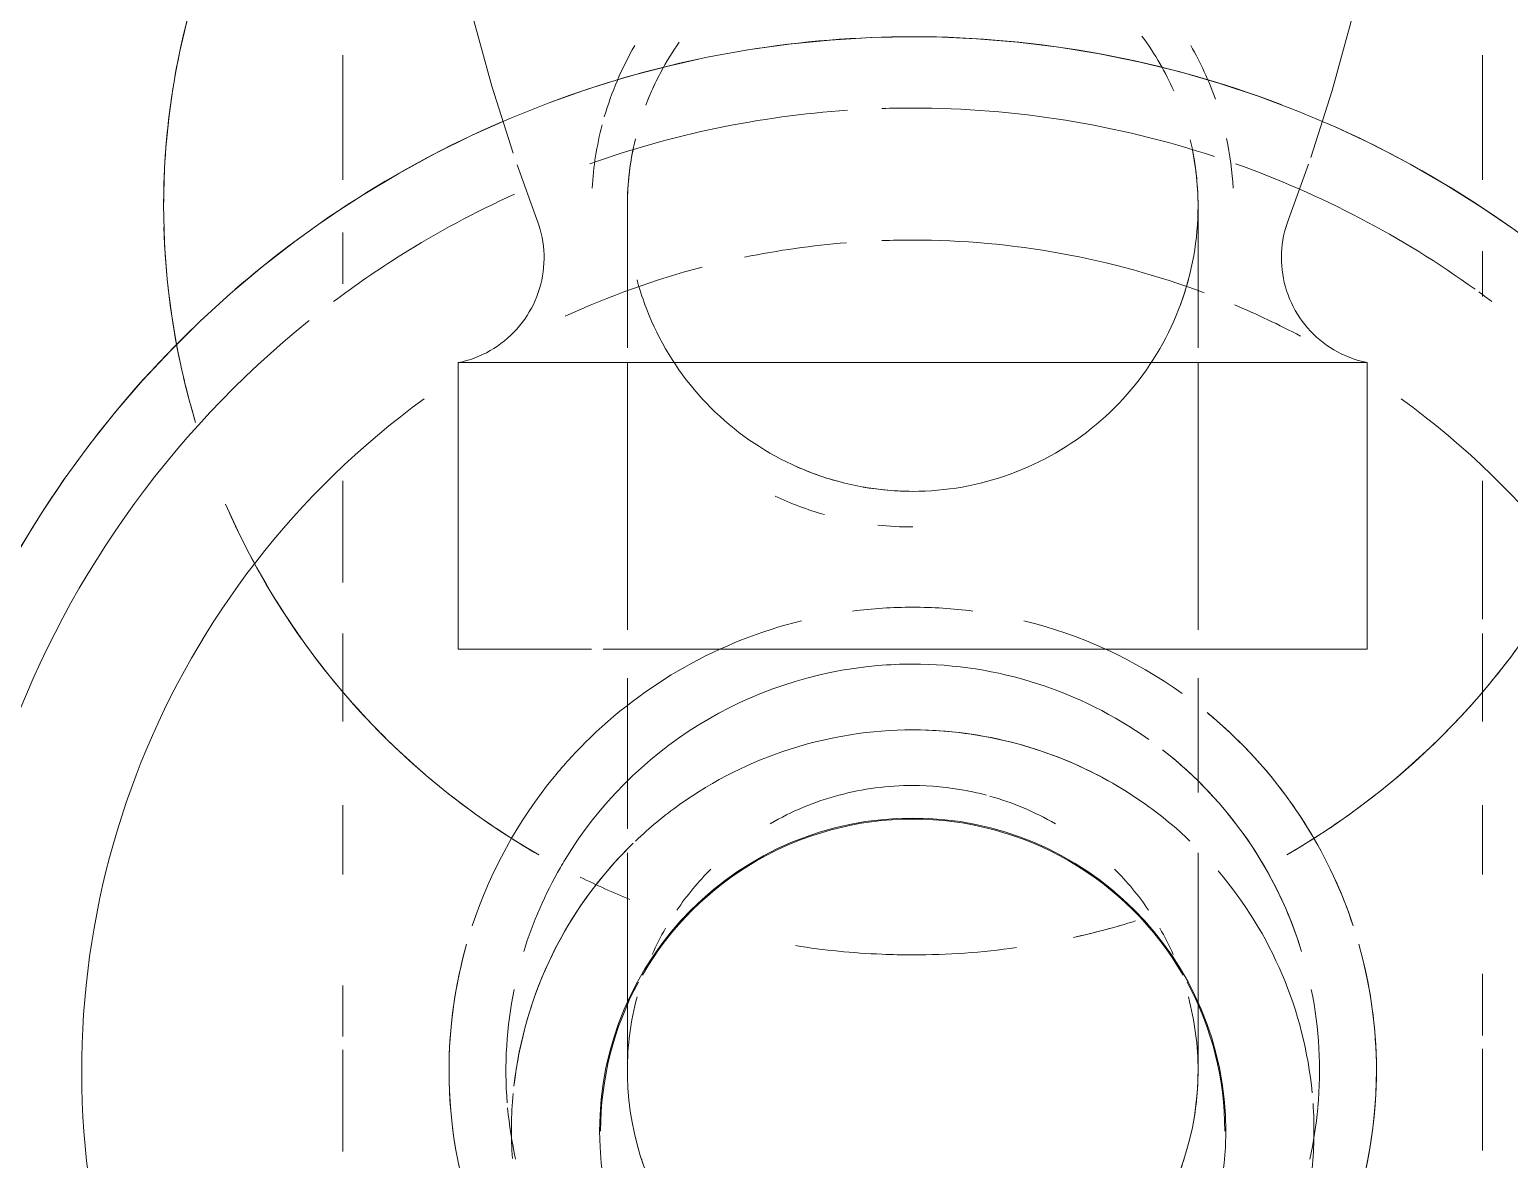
# Model space of a CAD drawing. Header units: millimetres. Extents: x -4000 to 187956, y -58990 to 162485.
# Drawn here: x 158734.39 to 158775.87, y 1823.01 to 1854.7 of the extents above; entities that cross this region are included whole.
import ezdxf

# ---------------------------------------------------------------- set-up
doc = ezdxf.new("R2010")
doc.units = ezdxf.units.MM
doc.layers.add('P-SANR-FIXT', color=6, linetype='Continuous', lineweight=9)

# ---------------------------------------------------------------- blocks, each defined once
blk = doc.blocks.new('C307 - C307-V895-FFS - TANG 1')
at = {"layer": 'P-SANR-FIXT', "color": 90}
for p, q in [((-7.688, 75.211), (-7.594, 75.517)), ((7.538, 75.68), (7.639, 75.376)), ((-15.976, 75.238), (-15.976, 72.389)), ((-7.771, 74.902), (-7.688, 75.211)), ((7.639, 75.376), (7.728, 75.069)), ((15.976, 72.412), (15.976, 75.266)), ((-7.841, 74.589), (-7.771, 74.902)), ((7.728, 75.069), (7.804, 74.758)), ((7.804, 74.758), (7.868, 74.445)), ((-7.942, 73.958), (-7.898, 74.275)), ((-7.898, 74.275), (-7.841, 74.589)), ((7.868, 74.445), (7.92, 74.129)), ((-7.974, 73.639), (-7.942, 73.958)), ((7.92, 74.129), (7.959, 73.811)), ((-7.994, 73.32), (-7.974, 73.639)), ((7.959, 73.811), (7.985, 73.492)), ((7.985, 73.492), (7.998, 73.173)), ((-8, 73), (-7.994, 73.32)), ((7.998, 73.173), (8, 73)), ((8, 73), (8, 72.974)), ((8, 72.974), (8, 72.897)), ((8, 72.897), (8, 72.768)), ((8, 72.768), (8, 72.588)), ((8, 72.588), (8, 72.357)), ((8, 72.357), (8, 72.075)), ((-15.976, 72.015), (-15.976, 70.284)), ((8, 72.075), (8, 71.743)), ((15.976, 70.609), (15.976, 72.038)), ((8, 71.743), (8, 71.362)), ((8, 71.362), (8, 70.931)), ((-8, 70.633), (-8, 71.094)), ((-8, 70.123), (-8, 70.633)), ((8, 70.931), (8, 70.452)), ((-8, 69.762), (-8, 70.123)), ((8, 70.452), (8, 69.926)), ((-8, 69.567), (-8, 69.762)), ((8, 69.926), (8, 69.353)), ((-8, 68.965), (-8, 69.567)), ((8, 69.353), (8, 68.734)), ((-8, 68.318), (-8, 68.965)), ((8, 68.734), (8, 68.071)), ((-8, 67.626), (-8, 68.318)), ((8, 68.071), (8, 67.363)), ((-8, 66.891), (-8, 67.626)), ((-15.976, 67.495), (-15.976, 65.552)), ((15.976, 65.552), (15.976, 67.495)), ((-15.976, 63.203), (-15.976, 60.74)), ((15.976, 60.74), (15.976, 63.203)), ((-8.225, 61.173), (-9.008, 61.173)), ((-15.976, 60.332), (-15.976, 56.458)), ((15.976, 56.458), (15.976, 59.308)), ((-8.225, 53.14), (-9.008, 53.14)), ((9.008, 53.14), (0, 53.14)), ((10.167, 53.14), (9.008, 53.14)), ((8, 51.783), (8, 52.238)), ((-15.976, 51.283), (-15.976, 50.011)), ((-8, 50.963), (-8, 50.597)), ((15.976, 49.488), (15.976, 50.928)), ((-8, 49.687), (-8, 49.448)), ((-8, 49.448), (-8, 49.242)), ((8, 49.447), (8, 49.686)), ((8, 49.241), (8, 49.447)), ((-8, 49.242), (-8, 49.069)), ((-8, 49.069), (-8, 48.929)), ((8, 49.068), (8, 49.241)), ((8, 48.928), (8, 49.068)), ((-8, 48.929), (-8, 48.823)), ((8, 48.822), (8, 48.928)), ((-15.976, 48.012), (-15.976, 44.516)), ((15.976, 44.516), (15.976, 48.012))]:
    blk.add_line(p, q, dxfattribs=at)
at = {"layer": 'P-SANR-FIXT', "color": 254}
for p, q in [((8, 67.363), (8, 66.891)), ((8, 63.521), (8, 66.214)), ((-8, 65.196), (-8, 63.521)), ((-8.225, 61.173), (-9.008, 61.173)), ((0, 61.173), (-8.225, 61.173)), ((8.676, 61.173), (0, 61.173)), ((10.167, 61.173), (9.008, 61.173)), ((-8, 60.63), (-8, 53.14)), ((8, 53.14), (8, 60.63)), ((0, 53.14), (-8.225, 53.14)), ((10.167, 53.14), (9.008, 53.14)), ((-8, 52.724), (-8, 52.24)), ((8, 52.721), (8, 52.724)), ((8, 52.238), (8, 52.721)), ((-8, 52.24), (-8, 51.785)), ((-8, 51.785), (-8, 51.359)), ((8, 51.357), (8, 51.783)), ((-8, 51.359), (-8, 50.963)), ((8, 50.961), (8, 51.357)), ((-10.344, 50.423), (-10.356, 50.542)), ((-10.338, 50.303), (-10.344, 50.423)), ((-8, 50.597), (-8, 50.262)), ((-8, 50.262), (-8, 49.959)), ((8, 50.261), (8, 50.595)), ((8, 49.957), (8, 50.261)), ((10.34, 50.352), (10.336, 50.232)), ((10.348, 50.472), (10.34, 50.352)), ((10.362, 50.591), (10.348, 50.472)), ((-10.377, 49.705), (-10.36, 49.824)), ((-8, 49.959), (-8, 49.687)), ((8, 49.686), (8, 49.957)), ((-10.426, 49.47), (-10.399, 49.587)), ((-10.399, 49.587), (-10.377, 49.705)), ((10.415, 49.518), (10.444, 49.402)), ((-8, 48.823), (-8, 48.75)), ((8, 48.75), (8, 48.822))]:
    blk.add_line(p, q, dxfattribs=at)
at = {"layer": 'P-SANR-FIXT', "color": 253}
for p, q in [((-8, 63.521), (-8, 61.989)), ((8, 61.989), (8, 63.521)), ((-12.74, 61.173), (-12.74, 53.14)), ((-9.008, 61.173), (-12.74, 61.173)), ((0, 61.173), (-8.225, 61.173)), ((8.676, 61.173), (0, 61.173)), ((12.74, 61.173), (9.008, 61.173)), ((12.74, 53.14), (12.74, 61.173)), ((0, 53.14), (-12.74, 53.14)), ((9.008, 53.14), (0, 53.14)), ((12.74, 53.14), (10.167, 53.14)), ((8, 50.595), (8, 50.961)), ((-11.097, 47.573), (-10.535, 49.127)), ((10.535, 49.127), (11.086, 47.596))]:
    blk.add_line(p, q, dxfattribs=at)
at = {"layer": 'P-SANR-FIXT', "color": 250, "flags": 128}
for points in [[(-16.888, 49.424), (-15.931, 48.768), (-14.95, 48.15), (-13.944, 47.572), (-12.916, 47.035), (-11.867, 46.539), (-10.8, 46.086), (-9.715, 45.676), (-8.614, 45.309), (-7.5, 44.987), (-6.374, 44.709), (-5.237, 44.477), (-4.092, 44.29), (-2.941, 44.15), (-1.785, 44.055), (-0.626, 44.007), (0, 44)], [(0, 44), (1.16, 44.023), (2.318, 44.093), (3.472, 44.209), (4.62, 44.37), (5.761, 44.578), (6.893, 44.831), (8.014, 45.129), (9.122, 45.472), (10.216, 45.859), (11.293, 46.289), (12.352, 46.762), (13.392, 47.277), (14.41, 47.833), (15.404, 48.43), (16.375, 49.065), (17.319, 49.739), (18.235, 50.45), (19.122, 51.198), (19.979, 51.98), (20.803, 52.796), (21.595, 53.644), (22.351, 54.523), (23.072, 55.431), (23.757, 56.368), (24.403, 57.331), (25.01, 58.32)], [(-8.41, 9), (-9.272, 10.778), (-10.063, 12.59), (-10.781, 14.432), (-11.424, 16.3), (-11.993, 18.194), (-12.485, 20.108), (-12.9, 22.04), (-13.237, 23.988), (-13.497, 25.947), (-13.678, 27.916), (-13.779, 29.889), (-13.802, 31.866), (-13.746, 33.842), (-13.611, 35.814), (-13.397, 37.779), (-13.105, 39.733), (-12.735, 41.675), (-12.287, 43.6), (-11.763, 45.506), (-11.163, 47.389)], [(11.205, 47.267), (11.8, 45.383), (12.319, 43.475), (12.761, 41.549), (13.126, 39.607), (13.414, 37.651), (13.622, 35.686), (13.752, 33.713), (13.803, 31.737), (13.775, 29.761), (13.668, 27.787), (13.482, 25.82), (13.218, 23.861), (12.875, 21.914), (12.455, 19.983), (11.958, 18.07), (11.385, 16.178), (10.736, 14.311), (10.014, 12.471), (9.219, 10.662), (8.41, 9)]]:
    blk.add_lwpolyline(points, dxfattribs=at)
at = {"layer": 'P-SANR-FIXT', "color": 90, "flags": 128}
for points in [[(-8, 72.659), (-8, 72.821), (-8, 72.931), (-8, 72.99), (-8, 73)], [(-8, 72.184), (-8, 72.447), (-8, 72.659)], [(-8, 71.094), (-8, 71.506), (-8, 71.87), (-8, 72.184)]]:
    blk.add_lwpolyline(points, dxfattribs=at)
at = {"layer": 'P-SANR-FIXT', "color": 253, "flags": 128}
for points in [[(-10.356, 50.542), (-10.372, 50.661), (-10.393, 50.779), (-10.418, 50.896), (-10.448, 51.012), (-10.483, 51.127), (-10.522, 51.241), (-10.566, 51.352), (-10.615, 51.462), (-10.667, 51.57), (-10.724, 51.676), (-10.785, 51.779), (-10.85, 51.88), (-10.92, 51.978), (-10.993, 52.073), (-11.069, 52.165), (-11.15, 52.254), (-11.234, 52.34), (-11.321, 52.422), (-11.411, 52.501), (-11.505, 52.576), (-11.601, 52.648), (-11.701, 52.715), (-11.803, 52.778), (-11.907, 52.838), (-12.013, 52.893), (-12.122, 52.944), (-12.233, 52.99), (-12.345, 53.032), (-12.459, 53.069), (-12.575, 53.102), (-12.691, 53.13), (-12.74, 53.14)], [(12.74, 53.14), (12.623, 53.114), (12.507, 53.083), (12.392, 53.048), (12.279, 53.008), (12.167, 52.963), (12.058, 52.914), (11.95, 52.861), (11.845, 52.803), (11.742, 52.742), (11.642, 52.676), (11.544, 52.606), (11.449, 52.532), (11.358, 52.455), (11.269, 52.374), (11.184, 52.29), (11.102, 52.202), (11.024, 52.111), (10.949, 52.017), (10.878, 51.92), (10.811, 51.821), (10.749, 51.718), (10.69, 51.614), (10.636, 51.507), (10.586, 51.398), (10.54, 51.287), (10.499, 51.174), (10.462, 51.06), (10.43, 50.944), (10.402, 50.827), (10.38, 50.709), (10.362, 50.591)], [(-10.36, 49.824), (-10.347, 49.943), (-10.339, 50.063), (-10.336, 50.183), (-10.338, 50.303)], [(10.336, 50.232), (10.337, 50.112), (10.343, 49.992), (10.354, 49.873), (10.37, 49.754), (10.39, 49.635), (10.415, 49.518)], [(-10.535, 49.127), (-10.494, 49.24), (-10.458, 49.354), (-10.426, 49.47)], [(10.444, 49.402), (10.479, 49.287), (10.517, 49.173), (10.535, 49.127)]]:
    blk.add_lwpolyline(points, dxfattribs=at)
at = {"layer": 'P-SANR-FIXT', "color": 253}
for centre, radius, start, end in [((0, 73), 23.297, 105.3108, 234), ((0, 73), 23.297, 306, 74.6892), ((0, 73), 13, 129.4088, 195.8514), ((0, 73), 13, 344.1486, 39.3876), ((0, 74.691), 11.25, 174.6435, 183.9413), ((0, 74.691), 11.25, 174.6435, 183.9413), ((0, 74.691), 11.25, 354.6435, 3.9413), ((0, 74.691), 11.25, 354.6435, 3.9413), ((0, 74.691), 11.25, 185.4905, 220.4233), ((0, 74.691), 11.25, 185.4905, 220.4233), ((0, 74.691), 11.25, 314.1394, 353.5904), ((0, 74.691), 11.25, 330, 353.5904), ((0, 73), 11.405, 197.0353, 232.1119), ((0, 73), 11.405, 197.0353, 232.1119), ((0, 73), 11.405, 330, 342.9647), ((0, 73), 11.405, 330, 342.9647), ((0, 73), 13, 198.2249, 230.5912), ((0, 74.691), 11.25, 314.1394, 329.535), ((0, 73), 13, 320.6124, 341.7751), ((0, 48.75), 21, 119.9568, 156.5467), ((0, 73), 11.405, 274.9116, 328.7274), ((0, 73), 11.405, 274.9116, 328.7274), ((0, 48.75), 21, 23.4533, 60.0432), ((0, 74.691), 11.25, 226.3051, 234.4728), ((0, 74.691), 11.25, 226.3051, 234.4728), ((0, 74.691), 11.25, 305.5272, 313.6949), ((0, 74.691), 11.25, 305.5272, 313.6949), ((0, 74.691), 11.25, 240, 270), ((0, 73), 27, 308.7982, 341.0128), ((0, 73), 11.405, 234.5386, 270), ((0, 73), 11.405, 234.5386, 270), ((0, 73), 13, 283.8621, 315), ((0, 73), 13, 234.459, 256.1379), ((0, 73), 29, 314.1869, 334.7976), ((0, 48.75), 21, 12.2654, 16.7931), ((0, 73), 23.297, 242.1872, 247.2211), ((0, 73), 27, 234.2675, 250.4069), ((0, 73), 27, 294.414, 302.1047), ((0, 73), 29, 293.4386, 303.073), ((0, 73), 27, 251.7388, 270), ((0, 73), 27, 273.8774, 289.5931), ((0, 48.75), 9, 330, 343.8719), ((0, 73), 29, 249.0995, 270), ((0, 48.75), 9, 199.4825, 210), ((0, 73), 27, 270, 271.834), ((0, 73), 29, 281.9666, 290.4169)]:
    blk.add_arc(centre, radius, start, end, dxfattribs=at)
at = {"layer": 'P-SANR-FIXT', "color": 250}
for centre, radius, start, end in [((0, 74.691), 8.778, 90, 270), ((0, 74.691), 8.778, 270, 90), ((0, 74.691), 11.25, 329.535, 330), ((0, 74.691), 11.25, 234.4728, 270), ((0, 74.691), 11.25, 270, 305.5272), ((0, 74.691), 11.25, 270, 305.5272), ((0, 48.75), 21, 167.7383, 227.8289), ((0, 48.75), 21, 312.1699, 12.2654), ((0, 73), 29, 225.4104, 246.4109), ((0, 73), 27, 302.1047, 306.961), ((0, 73), 29, 303.073, 310.9119), ((0, 73), 29, 270, 279.2562)]:
    blk.add_arc(centre, radius, start, end, dxfattribs=at)
at = {"layer": 'P-SANR-FIXT', "color": 254}
for centre, radius, start, end in [((0, 73), 13, 135, 180), ((0, 73), 13, 0, 39.3876), ((0, 73), 11.405, 167.4583, 174.7517), ((0, 73), 11.405, 167.4583, 174.7517), ((0, 73), 11.405, 5.2483, 12.5417), ((0, 73), 11.405, 5.2483, 12.5417), ((0, 73), 11.405, 174.843, 191.5292), ((0, 73), 11.405, 174.843, 191.5292), ((0, 73), 11.405, 348.4708, 4.5313), ((0, 73), 11.405, 348.4708, 4.5313), ((0, 73), 13, 180, 195.8514), ((0, 73), 13, 344.1486, 0), ((0, 73), 13, 198.2249, 225), ((0, 73), 13, 320.6124, 341.7751), ((0, 48.75), 21, 63.6405, 67.8241), ((0, 73), 11.405, 328.7274, 330), ((0, 73), 11.405, 328.7274, 330), ((0, 73), 8, 240, 254.3287), ((0, 73), 8, 285, 300), ((0, 73), 8, 270, 285), ((0, 73), 13, 315, 320.6124), ((0, 73), 13, 283.8621, 315), ((0, 73), 13, 234.459, 256.1379), ((0, 73), 11.405, 270, 274.9116), ((0, 73), 11.405, 270, 274.9116), ((0, 73), 13, 262.5504, 270), ((0, 73), 13, 270, 277.4496), ((0, 48.75), 21, 1.6166, 12.2654), ((0, 73), 23.297, 284.6786, 294.7332), ((0, 73), 27, 233.039, 234), ((0, 73), 23.297, 249.4637, 270), ((0, 73), 23.297, 274.5729, 281.6778), ((0, 73), 23.297, 270, 272.1255), ((0, 48.75), 21, 342, 360), ((0, 48.75), 9, 183.1872, 192.1701), ((0, 48.75), 9, 345.3238, 356.8133), ((0, 48.75), 8, 330, 339.2873)]:
    blk.add_arc(centre, radius, start, end, dxfattribs=at)
at = {"layer": 'P-SANR-FIXT', "color": 90}
for centre, radius, start, end in [((0, 73), 8, 139.3925, 161.9835), ((0, 73), 8, 18.0165, 30), ((0, 73), 11.405, 167.4583, 174.7517), ((0, 73), 11.405, 5.2483, 12.5417), ((0, 74.691), 8.75, 180, 208.477), ((0, 74.691), 8.75, 331.523, 360), ((0, 73), 8, 169.945, 180), ((0, 73), 11.405, 174.843, 191.5292), ((0, 73), 11.405, 348.4708, 4.5313), ((0, 73), 8, 180, 195), ((0, 73), 8, 345, 360), ((0, 74.691), 8.75, 210, 270), ((0, 74.691), 8.75, 270, 330), ((0, 73), 8, 204.0764, 210), ((0, 48.75), 21, 90, 97.976), ((0, 48.75), 21, 87.642, 90), ((0, 48.75), 21, 87.642, 90), ((0, 48.75), 21, 80.9852, 87.642), ((0, 73), 8, 330, 335.9236), ((0, 73), 11.405, 197.0353, 232.1119), ((0, 73), 11.405, 330, 342.9647), ((0, 48.75), 21, 102.4023, 107.3048), ((0, 48.75), 21, 102.4023, 106.0301), ((0, 73), 8, 214.2561, 225), ((0, 73), 8, 315, 325.7439), ((0, 48.75), 21, 63.6405, 67.8241), ((0, 73), 11.405, 328.7274, 330), ((0, 48.75), 21, 119.9568, 125.8085), ((0, 73), 11.405, 274.9116, 328.7274), ((0, 48.75), 21, 54.1915, 60.0432), ((0, 48.75), 21, 126, 143.5166), ((0, 48.75), 21, 36, 54), ((0, 73), 8, 255, 259.2066), ((0, 73), 8, 259.2066, 270), ((0, 73), 13, 315, 320.6124), ((0, 73), 13, 225, 230.5912), ((0, 73), 11.405, 234.5386, 270), ((0, 73), 11.405, 270, 274.9116), ((0, 48.75), 21, 23.8664, 35.324), ((0, 73), 13, 262.5504, 270), ((0, 73), 13, 270, 277.4496), ((0, 48.75), 9, 83.7761, 90), ((0, 48.75), 9, 64.6476, 74.0609), ((0, 48.75), 8, 84.1428, 90), ((0, 48.75), 21, 13.2382, 16.7931), ((0, 48.75), 8, 159.5863, 165), ((0, 48.75), 8, 15, 20.4137), ((0, 48.75), 8, 180, 191.323), ((0, 48.75), 8, 348.677, 0)]:
    blk.add_arc(centre, radius, start, end, dxfattribs=at)
for points in [[(7.516, 51.489), (7.198, 52.363), (6.257, 53.994), (4.083, 55.821), (1.418, 56.79), (-1.416, 56.791), (-4.084, 55.819), (-6.252, 53.999), (-7.67, 51.548), (-8, 49.683), (-8, 48.75)], [(1.39, 56.628), (1.198, 56.662), (1.005, 56.689), (0.811, 56.709)], [(3.339, 56.02), (2.939, 56.203), (2.524, 56.354), (2.1, 56.469)], [(-7.516, 51.49), (-7.835, 50.616), (-8, 49.683), (-8, 48.75)]]:
    blk.add_open_spline(points, degree=3, dxfattribs=at)
at = {"layer": 'P-SANR-FIXT', "color": 250}
blk.add_open_spline([(147.158, 53.548), (141.715, 47.207), (129.301, 35.807), (110.04, 24.615), (92.235, 17.39), (80.045, 13.582), (70.877, 11.275), (65.448, 10.056), (61.248, 9.203), (56.941, 8.397), (52.536, 7.633), (48.753, 7.046), (45.649, 6.609), (43.276, 6.3), (40.864, 6.004), (37.602, 5.618), (33.432, 5.166), (28.273, 4.692), (23.175, 4.329), (19.755, 4.147), (18.14, 4.07)], degree=3, knots=[-1, -1, -1, -1, -0.8, -0.6, -0.5, -0.4, -0.35, -0.325, -0.3, -0.275, -0.25, -0.225, -0.2125, -0.2, -0.1875, -0.175, -0.15, -0.125, -0.1, -0.07818, -0.07818, -0.07818, -0.07818], dxfattribs=at)
at = {"layer": 'P-SANR-FIXT', "color": 254}
for points in [[(-8, 48.75), (-8, 48.124), (-7.925, 47.498), (-7.779, 46.888)], [(7.775, 46.866), (7.924, 47.483), (8, 48.117), (8, 48.75)]]:
    blk.add_open_spline(points, degree=3, dxfattribs=at)
at = {"layer": 'P-SANR-FIXT', "color": 253}
blk.add_open_spline([(6.546, 44.152), (6.918, 44.682), (7.226, 45.258), (7.46, 45.861)], degree=3, dxfattribs=at)
blk.add_open_spline([(-7.318, 45.519), (-7.203, 45.257), (-6.935, 44.729), (-6.61, 44.234), (-6.427, 43.988)], degree=3, knots=[-0.86746336, -0.86746336, -0.86746336, -0.86746336, -0.83333333, -0.79680333, -0.79680333, -0.79680333, -0.79680333], dxfattribs=at)
blk = doc.blocks.new('C307 - C307-V948-FFS - TANG 1')
at = {"layer": 'P-SANR-FIXT', "color": 90}
for p, q in [((-7.688, 75.211), (-7.594, 75.517)), ((7.538, 75.68), (7.639, 75.376)), ((-15.976, 75.238), (-15.976, 72.389)), ((-7.771, 74.902), (-7.688, 75.211)), ((7.639, 75.376), (7.728, 75.069)), ((15.976, 72.412), (15.976, 75.266)), ((-7.841, 74.589), (-7.771, 74.902)), ((7.728, 75.069), (7.804, 74.758)), ((7.804, 74.758), (7.868, 74.445)), ((-7.942, 73.958), (-7.898, 74.275)), ((-7.898, 74.275), (-7.841, 74.589)), ((7.868, 74.445), (7.92, 74.129)), ((-7.974, 73.639), (-7.942, 73.958)), ((7.92, 74.129), (7.959, 73.811)), ((-7.994, 73.32), (-7.974, 73.639)), ((7.959, 73.811), (7.985, 73.492)), ((-8, 73), (-7.994, 73.32)), ((-8, 72.99), (-8, 73)), ((-8, 72.931), (-8, 72.99)), ((-8, 72.821), (-8, 72.931)), ((-8, 72.659), (-8, 72.821)), ((-8, 72.447), (-8, 72.659)), ((8, 72.768), (8, 72.588)), ((-8, 72.184), (-8, 72.447)), ((8, 72.588), (8, 72.357)), ((8, 72.357), (8, 72.075)), ((-15.976, 72.015), (-15.976, 70.284)), ((-8, 71.87), (-8, 72.184)), ((-8, 71.506), (-8, 71.87)), ((8, 72.075), (8, 71.743)), ((15.976, 70.609), (15.976, 72.038)), ((-8, 71.094), (-8, 71.506)), ((8, 71.743), (8, 71.362)), ((8, 71.362), (8, 70.931)), ((-8, 70.633), (-8, 71.094)), ((-8, 70.123), (-8, 70.633)), ((8, 70.931), (8, 70.452)), ((-8, 69.762), (-8, 70.123)), ((8, 70.452), (8, 69.926)), ((-8, 69.567), (-8, 69.762)), ((8, 69.926), (8, 69.353)), ((-8, 68.965), (-8, 69.567)), ((8, 69.353), (8, 68.734)), ((-8, 68.318), (-8, 68.965)), ((8, 68.734), (8, 68.071)), ((-8, 67.626), (-8, 68.318)), ((8, 68.071), (8, 67.363)), ((-8, 66.891), (-8, 67.626)), ((-15.976, 67.495), (-15.976, 65.552)), ((15.976, 65.552), (15.976, 67.495)), ((-15.976, 63.203), (-15.976, 60.74)), ((15.976, 60.74), (15.976, 63.203)), ((-8.225, 61.173), (-9.008, 61.173)), ((-15.976, 60.332), (-15.976, 56.458)), ((15.976, 56.458), (15.976, 59.308)), ((-8.225, 53.14), (-9.008, 53.14)), ((9.008, 53.14), (0, 53.14)), ((10.167, 53.14), (9.008, 53.14)), ((8, 51.783), (8, 52.238)), ((-15.976, 51.283), (-15.976, 50.011)), ((-8, 50.963), (-8, 50.597)), ((15.976, 49.488), (15.976, 50.928)), ((-8, 49.687), (-8, 49.448)), ((-8, 49.448), (-8, 49.242)), ((8, 49.447), (8, 49.686)), ((8, 49.241), (8, 49.447)), ((-8, 49.242), (-8, 49.069)), ((-8, 49.069), (-8, 48.929)), ((8, 49.068), (8, 49.241)), ((8, 48.928), (8, 49.068)), ((-8, 48.929), (-8, 48.823)), ((8, 48.822), (8, 48.928)), ((-15.976, 48.012), (-15.976, 44.516)), ((15.976, 44.516), (15.976, 48.012))]:
    blk.add_line(p, q, dxfattribs=at)
at = {"layer": 'P-SANR-FIXT', "color": 254}
for p, q in [((8, 67.363), (8, 66.891)), ((8, 63.521), (8, 66.214)), ((-8, 65.196), (-8, 63.521)), ((-8.225, 61.173), (-9.008, 61.173)), ((0, 61.173), (-8.225, 61.173)), ((8.676, 61.173), (0, 61.173)), ((10.167, 61.173), (9.008, 61.173)), ((-8, 60.63), (-8, 53.14)), ((8, 53.14), (8, 60.63)), ((0, 53.14), (-8.225, 53.14)), ((10.167, 53.14), (9.008, 53.14)), ((-8, 52.724), (-8, 52.24)), ((8, 52.721), (8, 52.724)), ((8, 52.238), (8, 52.721)), ((-8, 52.24), (-8, 51.785)), ((-8, 51.785), (-8, 51.359)), ((8, 51.357), (8, 51.783)), ((-8, 51.359), (-8, 50.963)), ((8, 50.961), (8, 51.357)), ((-10.344, 50.423), (-10.356, 50.542)), ((-10.338, 50.303), (-10.344, 50.423)), ((-8, 50.597), (-8, 50.262)), ((-8, 50.262), (-8, 49.959)), ((8, 50.261), (8, 50.595)), ((8, 49.957), (8, 50.261)), ((10.34, 50.352), (10.336, 50.232)), ((10.348, 50.472), (10.34, 50.352)), ((10.362, 50.591), (10.348, 50.472)), ((-10.377, 49.705), (-10.36, 49.824)), ((-8, 49.959), (-8, 49.687)), ((8, 49.686), (8, 49.957)), ((-10.426, 49.47), (-10.399, 49.587)), ((-10.399, 49.587), (-10.377, 49.705)), ((10.415, 49.518), (10.444, 49.402)), ((-8, 48.823), (-8, 48.75)), ((8, 48.75), (8, 48.822))]:
    blk.add_line(p, q, dxfattribs=at)
at = {"layer": 'P-SANR-FIXT', "color": 253}
for p, q in [((-8, 63.521), (-8, 61.989)), ((8, 61.989), (8, 63.521)), ((-12.74, 61.173), (-12.74, 53.14)), ((-9.008, 61.173), (-12.74, 61.173)), ((0, 61.173), (-8.225, 61.173)), ((8.676, 61.173), (0, 61.173)), ((12.74, 61.173), (9.008, 61.173)), ((12.74, 53.14), (12.74, 61.173)), ((0, 53.14), (-12.74, 53.14)), ((9.008, 53.14), (0, 53.14)), ((12.74, 53.14), (10.167, 53.14)), ((8, 50.595), (8, 50.961)), ((-11.097, 47.573), (-10.535, 49.127)), ((10.535, 49.127), (11.086, 47.596))]:
    blk.add_line(p, q, dxfattribs=at)
at = {"layer": 'P-SANR-FIXT', "color": 250, "flags": 128}
for points in [[(-16.888, 49.424), (-15.931, 48.768), (-14.95, 48.15), (-13.944, 47.572), (-12.916, 47.035), (-11.867, 46.539), (-10.8, 46.086), (-9.715, 45.676), (-8.614, 45.309), (-7.5, 44.987), (-6.374, 44.709), (-5.237, 44.477), (-4.092, 44.29), (-2.941, 44.15), (-1.785, 44.055), (-0.626, 44.007), (0, 44)], [(0, 44), (1.16, 44.023), (2.318, 44.093), (3.472, 44.209), (4.62, 44.37), (5.761, 44.578), (6.893, 44.831), (8.014, 45.129), (9.122, 45.472), (10.216, 45.859), (11.293, 46.289), (12.352, 46.762), (13.392, 47.277), (14.41, 47.833), (15.404, 48.43), (16.375, 49.065), (17.319, 49.739), (18.235, 50.45), (19.122, 51.198), (19.979, 51.98), (20.803, 52.796), (21.595, 53.644), (22.351, 54.523), (23.072, 55.431), (23.757, 56.368), (24.403, 57.331), (25.01, 58.32)], [(-8.41, 9), (-9.272, 10.778), (-10.063, 12.59), (-10.781, 14.432), (-11.424, 16.3), (-11.993, 18.194), (-12.485, 20.108), (-12.9, 22.04), (-13.237, 23.988), (-13.497, 25.947), (-13.678, 27.916), (-13.779, 29.889), (-13.802, 31.866), (-13.746, 33.842), (-13.611, 35.814), (-13.397, 37.779), (-13.105, 39.733), (-12.735, 41.675), (-12.287, 43.6), (-11.763, 45.506), (-11.163, 47.389)], [(11.205, 47.267), (11.8, 45.383), (12.319, 43.475), (12.761, 41.549), (13.126, 39.607), (13.414, 37.651), (13.622, 35.686), (13.752, 33.713), (13.803, 31.737), (13.775, 29.761), (13.668, 27.787), (13.482, 25.82), (13.218, 23.861), (12.875, 21.914), (12.455, 19.983), (11.958, 18.07), (11.385, 16.178), (10.736, 14.311), (10.014, 12.471), (9.219, 10.662), (8.41, 9)]]:
    blk.add_lwpolyline(points, dxfattribs=at)
at = {"layer": 'P-SANR-FIXT', "color": 90, "flags": 128}
for points in [[(7.985, 73.492), (7.998, 73.173), (8, 73)], [(8, 73), (8, 72.974), (8, 72.897), (8, 72.768)]]:
    blk.add_lwpolyline(points, dxfattribs=at)
at = {"layer": 'P-SANR-FIXT', "color": 253, "flags": 128}
for points in [[(-10.356, 50.542), (-10.372, 50.661), (-10.393, 50.779), (-10.418, 50.896), (-10.448, 51.012), (-10.483, 51.127), (-10.522, 51.241), (-10.566, 51.352), (-10.615, 51.462), (-10.667, 51.57), (-10.724, 51.676), (-10.785, 51.779), (-10.85, 51.88), (-10.92, 51.978), (-10.993, 52.073), (-11.069, 52.165), (-11.15, 52.254), (-11.234, 52.34), (-11.321, 52.422), (-11.411, 52.501), (-11.505, 52.576), (-11.601, 52.648), (-11.701, 52.715), (-11.803, 52.778), (-11.907, 52.838), (-12.013, 52.893), (-12.122, 52.944), (-12.233, 52.99), (-12.345, 53.032), (-12.459, 53.069), (-12.575, 53.102), (-12.691, 53.13), (-12.74, 53.14)], [(12.74, 53.14), (12.623, 53.114), (12.507, 53.083), (12.392, 53.048), (12.279, 53.008), (12.167, 52.963), (12.058, 52.914), (11.95, 52.861), (11.845, 52.803), (11.742, 52.742), (11.642, 52.676), (11.544, 52.606), (11.449, 52.532), (11.358, 52.455), (11.269, 52.374), (11.184, 52.29), (11.102, 52.202), (11.024, 52.111), (10.949, 52.017), (10.878, 51.92), (10.811, 51.821), (10.749, 51.718), (10.69, 51.614), (10.636, 51.507), (10.586, 51.398), (10.54, 51.287), (10.499, 51.174), (10.462, 51.06), (10.43, 50.944), (10.402, 50.827), (10.38, 50.709), (10.362, 50.591)], [(-10.36, 49.824), (-10.347, 49.943), (-10.339, 50.063), (-10.336, 50.183), (-10.338, 50.303)], [(10.336, 50.232), (10.337, 50.112), (10.343, 49.992), (10.354, 49.873), (10.37, 49.754), (10.39, 49.635), (10.415, 49.518)], [(-10.535, 49.127), (-10.494, 49.24), (-10.458, 49.354), (-10.426, 49.47)], [(10.444, 49.402), (10.479, 49.287), (10.517, 49.173), (10.535, 49.127)]]:
    blk.add_lwpolyline(points, dxfattribs=at)
at = {"layer": 'P-SANR-FIXT', "color": 253}
for centre, radius, start, end in [((0, 73), 23.297, 105.3108, 234), ((0, 73), 23.297, 306, 74.6892), ((0, 73), 13, 129.4088, 195.8514), ((0, 73), 13, 344.1486, 39.3876), ((0, 74.691), 11.25, 174.6435, 183.9413), ((0, 74.691), 11.25, 174.6435, 183.9413), ((0, 74.691), 11.25, 354.6435, 3.9413), ((0, 74.691), 11.25, 354.6435, 3.9413), ((0, 74.691), 11.25, 185.4905, 220.4233), ((0, 74.691), 11.25, 185.4905, 220.4233), ((0, 74.691), 11.25, 314.1394, 353.5904), ((0, 74.691), 11.25, 330, 353.5904), ((0, 73), 11.405, 197.0353, 232.1119), ((0, 73), 11.405, 197.0353, 232.1119), ((0, 73), 11.405, 330, 342.9647), ((0, 73), 11.405, 330, 342.9647), ((0, 73), 13, 198.2249, 230.5912), ((0, 74.691), 11.25, 314.1394, 329.535), ((0, 73), 13, 320.6124, 341.7751), ((0, 48.75), 21, 119.9568, 156.5467), ((0, 73), 11.405, 274.9116, 328.7274), ((0, 73), 11.405, 274.9116, 328.7274), ((0, 48.75), 21, 23.4533, 60.0432), ((0, 74.691), 11.25, 226.3051, 234.4728), ((0, 74.691), 11.25, 226.3051, 234.4728), ((0, 74.691), 11.25, 305.5272, 313.6949), ((0, 74.691), 11.25, 305.5272, 313.6949), ((0, 74.691), 11.25, 240, 270), ((0, 73), 27, 308.7982, 341.0128), ((0, 73), 11.405, 234.5386, 270), ((0, 73), 11.405, 234.5386, 270), ((0, 73), 13, 283.8621, 315), ((0, 73), 13, 234.459, 256.1379), ((0, 73), 29, 314.1869, 334.7976), ((0, 48.75), 21, 12.2654, 16.7931), ((0, 73), 23.297, 242.1872, 247.2211), ((0, 73), 27, 234.2675, 250.4069), ((0, 73), 27, 294.414, 302.1047), ((0, 73), 29, 293.4386, 303.073), ((0, 73), 27, 251.7388, 270), ((0, 73), 27, 273.8774, 289.5931), ((0, 48.75), 9, 330, 343.8719), ((0, 73), 29, 249.0995, 270), ((0, 48.75), 9, 199.4825, 210), ((0, 73), 27, 270, 271.834), ((0, 73), 29, 281.9666, 290.4169)]:
    blk.add_arc(centre, radius, start, end, dxfattribs=at)
at = {"layer": 'P-SANR-FIXT', "color": 250}
for centre, radius, start, end in [((0, 74.691), 8.778, 90, 270), ((0, 74.691), 8.778, 270, 90), ((0, 74.691), 11.25, 329.535, 330), ((0, 74.691), 11.25, 234.4728, 270), ((0, 74.691), 11.25, 270, 305.5272), ((0, 74.691), 11.25, 270, 305.5272), ((0, 48.75), 21, 167.7383, 227.8289), ((0, 48.75), 21, 312.1699, 12.2654), ((0, 73), 29, 225.4104, 246.4109), ((0, 73), 27, 302.1047, 306.961), ((0, 73), 29, 303.073, 310.9119), ((0, 73), 29, 270, 279.2562)]:
    blk.add_arc(centre, radius, start, end, dxfattribs=at)
at = {"layer": 'P-SANR-FIXT', "color": 254}
for centre, radius, start, end in [((0, 73), 13, 135, 180), ((0, 73), 13, 0, 39.3876), ((0, 73), 11.405, 167.4583, 174.7517), ((0, 73), 11.405, 167.4583, 174.7517), ((0, 73), 11.405, 5.2483, 12.5417), ((0, 73), 11.405, 5.2483, 12.5417), ((0, 73), 11.405, 174.843, 191.5292), ((0, 73), 11.405, 174.843, 191.5292), ((0, 73), 11.405, 348.4708, 4.5313), ((0, 73), 11.405, 348.4708, 4.5313), ((0, 73), 13, 180, 195.8514), ((0, 73), 13, 344.1486, 0), ((0, 73), 13, 198.2249, 225), ((0, 73), 13, 320.6124, 341.7751), ((0, 48.75), 21, 63.6405, 67.8241), ((0, 73), 11.405, 328.7274, 330), ((0, 73), 11.405, 328.7274, 330), ((0, 73), 8, 240, 254.3287), ((0, 73), 8, 285, 300), ((0, 73), 8, 270, 285), ((0, 73), 13, 315, 320.6124), ((0, 73), 13, 283.8621, 315), ((0, 73), 13, 234.459, 256.1379), ((0, 73), 11.405, 270, 274.9116), ((0, 73), 11.405, 270, 274.9116), ((0, 73), 13, 262.5504, 270), ((0, 73), 13, 270, 277.4496), ((0, 48.75), 21, 1.6166, 12.2654), ((0, 73), 23.297, 284.6786, 294.7332), ((0, 73), 27, 233.039, 234), ((0, 73), 23.297, 249.4637, 270), ((0, 73), 23.297, 274.5729, 281.6778), ((0, 73), 23.297, 270, 272.1255), ((0, 48.75), 21, 342, 360), ((0, 48.75), 9, 183.1872, 192.1701), ((0, 48.75), 9, 345.3238, 356.8133), ((0, 48.75), 8, 330, 339.2873)]:
    blk.add_arc(centre, radius, start, end, dxfattribs=at)
at = {"layer": 'P-SANR-FIXT', "color": 90}
for centre, radius, start, end in [((0, 73), 8, 150, 161.9835), ((0, 73), 8, 18.0165, 30), ((0, 73), 11.405, 167.4583, 174.7517), ((0, 73), 11.405, 5.2483, 12.5417), ((0, 74.691), 8.75, 180, 208.477), ((0, 74.691), 8.75, 331.523, 360), ((0, 73), 8, 169.945, 180), ((0, 73), 11.405, 174.843, 191.5292), ((0, 73), 11.405, 348.4708, 4.5313), ((0, 73), 8, 180, 195), ((0, 73), 8, 345, 360), ((0, 74.691), 8.75, 210, 270), ((0, 74.691), 8.75, 270, 330), ((0, 73), 8, 204.0764, 210), ((0, 48.75), 21, 90, 97.976), ((0, 48.75), 21, 87.642, 90), ((0, 48.75), 21, 87.642, 90), ((0, 48.75), 21, 80.9852, 87.642), ((0, 73), 8, 330, 335.9236), ((0, 73), 11.405, 197.0353, 210), ((0, 73), 11.405, 330, 342.9647), ((0, 48.75), 21, 102.4023, 107.3048), ((0, 48.75), 21, 102.4023, 106.0301), ((0, 73), 8, 214.2561, 225), ((0, 73), 8, 315, 325.7439), ((0, 48.75), 21, 63.6405, 67.8241), ((0, 73), 11.405, 210, 232.1119), ((0, 73), 11.405, 328.7274, 330), ((0, 48.75), 21, 119.9568, 125.8085), ((0, 73), 11.405, 274.9116, 328.7274), ((0, 48.75), 21, 54.1915, 60.0432), ((0, 48.75), 21, 126, 143.5166), ((0, 48.75), 21, 36, 54), ((0, 73), 8, 255, 259.2066), ((0, 73), 8, 259.2066, 270), ((0, 73), 13, 315, 320.6124), ((0, 73), 13, 225, 230.5912), ((0, 73), 11.405, 234.5386, 270), ((0, 73), 11.405, 270, 274.9116), ((0, 48.75), 21, 23.8664, 35.324), ((0, 73), 13, 262.5504, 270), ((0, 73), 13, 270, 277.4496), ((0, 48.75), 9, 83.7761, 90), ((0, 48.75), 9, 64.6476, 74.0609), ((0, 48.75), 8, 84.1428, 90), ((0, 48.75), 21, 13.2382, 16.7931), ((0, 48.75), 8, 159.5863, 165), ((0, 48.75), 8, 15, 20.4137), ((0, 48.75), 8, 180, 191.323), ((0, 48.75), 8, 348.677, 0)]:
    blk.add_arc(centre, radius, start, end, dxfattribs=at)
for points in [[(7.516, 51.489), (7.198, 52.363), (6.257, 53.994), (4.083, 55.821), (1.418, 56.79), (-1.416, 56.791), (-4.084, 55.819), (-6.252, 53.999), (-7.67, 51.548), (-8, 49.683), (-8, 48.75)], [(1.39, 56.628), (1.198, 56.662), (1.005, 56.689), (0.811, 56.709)], [(3.339, 56.02), (2.939, 56.203), (2.524, 56.354), (2.1, 56.469)], [(-7.516, 51.49), (-7.835, 50.616), (-8, 49.683), (-8, 48.75)]]:
    blk.add_open_spline(points, degree=3, dxfattribs=at)
at = {"layer": 'P-SANR-FIXT', "color": 250}
blk.add_open_spline([(147.158, 53.548), (141.715, 47.207), (129.301, 35.807), (110.04, 24.615), (92.235, 17.39), (80.045, 13.582), (70.877, 11.275), (65.448, 10.056), (61.248, 9.203), (56.941, 8.397), (52.536, 7.633), (48.753, 7.046), (45.649, 6.609), (43.276, 6.3), (40.864, 6.004), (37.602, 5.618), (33.432, 5.166), (28.273, 4.692), (23.175, 4.329), (19.755, 4.147), (18.14, 4.07)], degree=3, knots=[-1, -1, -1, -1, -0.8, -0.6, -0.5, -0.4, -0.35, -0.325, -0.3, -0.275, -0.25, -0.225, -0.2125, -0.2, -0.1875, -0.175, -0.15, -0.125, -0.1, -0.07818, -0.07818, -0.07818, -0.07818], dxfattribs=at)
at = {"layer": 'P-SANR-FIXT', "color": 254}
for points in [[(-8, 48.75), (-8, 48.124), (-7.925, 47.498), (-7.779, 46.888)], [(7.775, 46.866), (7.924, 47.483), (8, 48.117), (8, 48.75)]]:
    blk.add_open_spline(points, degree=3, dxfattribs=at)
at = {"layer": 'P-SANR-FIXT', "color": 253}
blk.add_open_spline([(6.546, 44.152), (6.918, 44.682), (7.226, 45.258), (7.46, 45.861)], degree=3, dxfattribs=at)
blk.add_open_spline([(-7.318, 45.519), (-7.203, 45.257), (-6.935, 44.729), (-6.61, 44.234), (-6.427, 43.988)], degree=3, knots=[-0.86746336, -0.86746336, -0.86746336, -0.86746336, -0.83333333, -0.79680333, -0.79680333, -0.79680333, -0.79680333], dxfattribs=at)
blk = doc.blocks.new('CMF2_NHAXUONG_A_rvt-1-FFS - TANG 1')
at = {"layer": 'P-SANR-FIXT', "color": 250, "lineweight": 9, "rotation": 180}
for name in ['C307 - C307-V895-FFS - TANG 1', 'C307 - C307-V948-FFS - TANG 1']:
    blk.add_blockref(name, (158759.145, 1898.501), dxfattribs=at)

msp = doc.modelspace()

# ---------------------------------------------------------------- block references
at = {"lineweight": 5}
msp.add_blockref('CMF2_NHAXUONG_A_rvt-1-FFS - TANG 1', (0, 0), dxfattribs=at)

doc.saveas('drawing.dxf')
